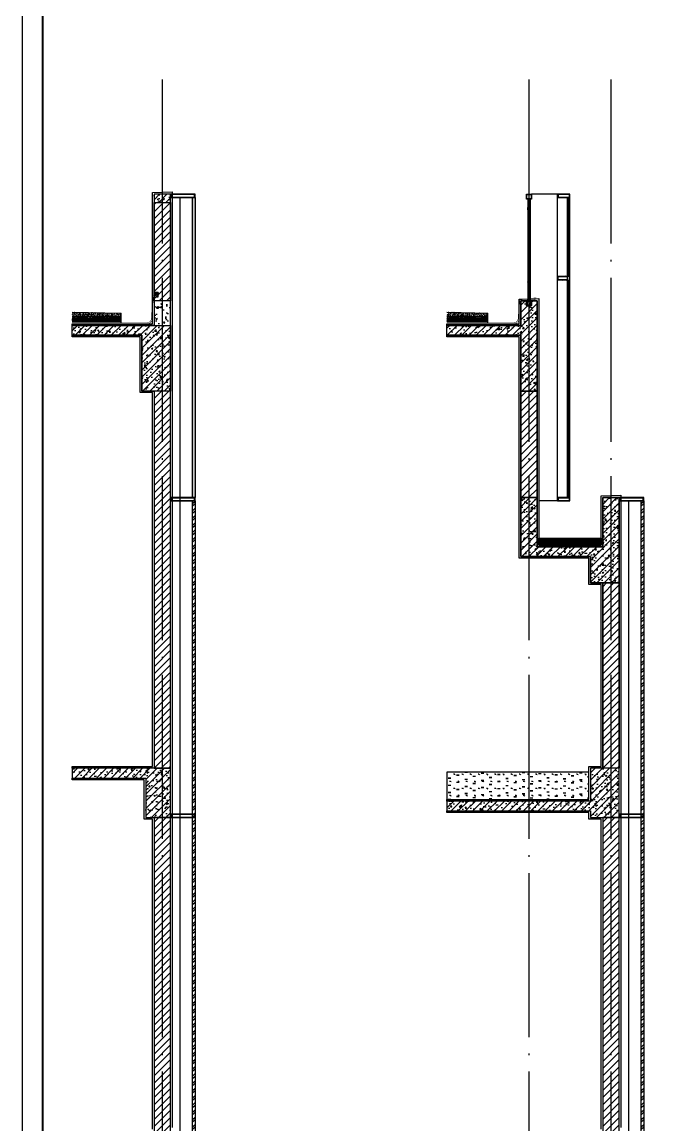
# Model space of a CAD drawing. Extents: x -737978 to 768813, y -372247 to 1140308.
# Drawn here: x -688858 to -681123, y -327461 to -314011 of the extents above; entities that cross this region are included whole.
import ezdxf

# ---------------------------------------------------------------- set-up
doc = ezdxf.new("R2010")
doc.units = 0
doc.header["$LTSCALE"] = 1000
doc.header["$MEASUREMENT"] = 0
doc.linetypes.add('DOTE', pattern=[2.42, 2, -0.2, 0.02, -0.2])
doc.layers.get('0').update_dxf_attribs({"linetype": 'CONTINUOUS'})
for name, color, linetype in [('0-填充边线', 7, 'CONTINUOUS'), ('DOTE', 1, 'DOTE'), ('J-COLU-梁柱', 30, 'CONTINUOUS'), ('J-DOOR-窗', 126, 'CONTINUOUS'), ('J-ELEV-立面栏杆', 36, 'CONTINUOUS'), ('PUB_TITLE', 4, 'CONTINUOUS'), ('图案填充', 8, 'CONTINUOUS'), ('填充', 8, 'CONTINUOUS'), ('龙骨', 36, 'CONTINUOUS')]:
    doc.layers.add(name, color=color, linetype=linetype)
pattern_1 = [(45, (-360592.497, -252860.923), (-8.9802561, 8.9802561), []), (135, (-360592.497, -252860.923), (-8.9802561, -8.9802561), [])]
pattern_2 = [(45, (-360592.5, -252816.045), (-44.194192, 44.194192), [])]

msp = doc.modelspace()

# ---------------------------------------------------------------- hatches: boundary and pattern name
h = msp.add_hatch()
h.set_pattern_fill('HEX', color=256, scale=15)
h.set_pattern_definition([(0, (-357709.906, -252860.923), (0, 24.74667), [14.2875, -28.575]), (120, (-357709.906, -252860.923), (-21.4312449, -12.373335), [14.2875, -28.575]), (60, (-357695.618, -252860.923), (-21.4312449, 12.373335), [14.2875, -28.575])])
h.paths.add_polyline_path([(-686777.3, -319810.9), (-686777.3, -319780.9), (-686777.3, -319780.9), (-686777.3, -316180.9), (-686777.3, -316180.9), (-686777.3, -316150.9), (-686747.3, -316150.9), (-686747.3, -319810.9)])
msp.add_hatch(color=256).paths.add_polyline_path([(-687234.4, -317310.9), (-687197.3, -317310.9), (-687197.3, -317340.6), (-687234.4, -317340.6)])
h = msp.add_hatch()
h.set_pattern_fill('金属', color=256, scale=25)
h.set_pattern_definition([(45, (-380488.83, -252860.92), (-44.194174, 44.194174), []), (45, (-380459.37, -252860.92), (-44.194174, 44.194174), [])])
h.paths.add_polyline_path([(-686777.3, -329070.9), (-686777.3, -329040.9), (-686777.3, -319880.9), (-686777.3, -319850.9), (-686747.3, -319850.9), (-686747.3, -329070.9)])
h = msp.add_hatch()
h.set_pattern_fill('金属', color=256, scale=25)
h.set_pattern_definition([(45, (-375014.34, -252860.92), (-44.194174, 44.194174), []), (45, (-374984.88, -252860.92), (-44.194174, 44.194174), [])])
h.paths.add_polyline_path([(-681302.8, -329070.9), (-681302.8, -329040.9), (-681302.8, -319880.9), (-681302.8, -319880.9), (-681302.8, -319850.9), (-681272.8, -319850.9), (-681272.8, -329070.9)])
at = {"layer": '图案填充'}
h = msp.add_hatch(dxfattribs=at)
h.set_pattern_fill('金属', color=256, scale=4.168521, style=0)
h.set_pattern_definition([(45, (43871.788, -176303.062), (-7.36897448, 7.36897448), []), (45, (43876.7, -176303.062), (-7.36897448, 7.36897448), [])])
h.paths.add_polyline_path([(-682642, -316110.9), (-682642, -316170.9), (-682702, -316170.9), (-682702, -316110.9)])
h.paths.add_polyline_path([(-682645, -316113.9), (-682645, -316167.9), (-682699, -316167.9), (-682699, -316113.9)], flags=16)
h = msp.add_hatch(dxfattribs=at)
h.set_pattern_fill('ANSI37', color=256)
h.set_pattern_definition([(45, (42483.7666, -176435.8746), (-1.122532015, 1.122532015), []), (135, (42483.7666, -176435.8746), (-1.122532015, -1.122532015), [])])
h.paths.add_polyline_path([(-682684, -316273.9), (-682660, -316273.9), (-682660, -316300.9), (-682663, -316300.9), (-682667, -316305.9), (-682667, -316285.9), (-682677, -316285.9), (-682677, -316305.9), (-682682, -316300.9), (-682684, -316300.9)])
h = msp.add_hatch(dxfattribs=at)
h.set_pattern_fill('金属', color=256, scale=4.168521, style=0)
h.set_pattern_definition([(45, (43871.788, -176334.212), (-7.36897448, 7.36897448), []), (45, (43876.7, -176334.212), (-7.36897448, 7.36897448), [])])
h.paths.add_polyline_path([(-682660, -317181), (-682657, -317181), (-682657, -317211), (-682687, -317211), (-682687, -317181), (-682684, -317181), (-682684, -317208), (-682660, -317208)])
h = msp.add_hatch(dxfattribs=at)
h.set_pattern_fill('ANSI37', color=256)
h.set_pattern_definition([(45, (42483.7666, -176556.0049), (-1.122532015, 1.122532015), []), (135, (42483.7666, -176556.0049), (-1.122532015, -1.122532015), [])])
h.paths.add_polyline_path([(-682684, -317181), (-682677, -317176), (-682677, -317196), (-682667, -317196), (-682667, -317176), (-682660, -317181), (-682660, -317208), (-682684, -317208)])
at = {"layer": '填充'}
h = msp.add_hatch(dxfattribs=at)
h.set_pattern_fill('钢筋混凝土', color=256, scale=25, style=0)
h.set_pattern_definition([(45, (-380338.83, -252603.974), (-44.194174, 44.194174), []), (50, (-380338.83, -252603.97), (179.315046, -15.688034), [18.75, -206.25]), (355, (-380338.83, -252603.97), (-34.68783, 188.04803), [15, -165]), (100.4514, (-380323.89, -252605.28), (144.62735, 172.35989), [15.93505, -175.28553]), (46.1842, (-380338.83, -252553.97), (266.81026, -41.37975), [28.125, -309.375]), (96.6356, (-380316.6, -252557.42), (233.66568, 243.52947), [23.90257, -262.92825]), (351.1842, (-380338.83, -252553.97), (233.66549, 243.52965), [22.5, -247.5]), (21, (-380313.83, -252566.47), (149.22676, -100.65472), [18.75, -206.25]), (326, (-380313.83, -252566.47), (60.82883, 181.28751), [15, -165]), (71.4514, (-380301.4, -252574.86), (210.05566, 80.63262), [15.93505, -175.28553]), (37.5, (-380338.83, -252603.974), (3.039964, 83.223463), [0, -163, 0, -167.5, 0, -165.625]), (7.5, (-380338.83, -252603.97), (65.767384, 98.602928), [0, -95.5, 0, -159.25, 0, -63.125]), (327.5, (-380394.58, -252603.974), (133.455609, -5.638718), [0, -62.5, 0, -195, 0, -258.75]), (317.5, (-380419.58, -252603.97), (145.796542, 25.026246), [0, -81.25, 0, -129.5, 0, -183.75])])
h.paths.add_polyline_path([(-687247.3, -316110.9), (-687047.3, -316110.9), (-687047.3, -316210.9), (-687247.3, -316210.9)])
h = msp.add_hatch(dxfattribs=at)
h.set_pattern_fill('普通砖', color=256, scale=25, style=0)
h.set_pattern_definition([(45, (0, 44.88), (-44.1941915, 44.1941915), [])])
h.paths.add_polyline_path([(-687047.3, -317410.9), (-687247.3, -317410.9), (-687247.3, -316210.9), (-687047.3, -316210.9)])
h = msp.add_hatch(dxfattribs=at)
h.set_pattern_fill('ANSI31', color=256, scale=5, style=0)
h.set_pattern_definition([(135, (-491051.25, -294487.7016), (5.61266008, 5.61266008), [])])
h.paths.add_polyline_path([(-682202.8, -317160.9), (-682202.8, -317110.9), (-682322.8, -317110.9), (-682322.8, -317160.9)])
h.paths.add_polyline_path([(-682317.3, -317115.6), (-682207.8, -317115.9), (-682207.8, -317155.9), (-682317.8, -317155.9)], flags=16)
h = msp.add_hatch(dxfattribs=at)
h.set_pattern_fill('混凝土', color=256, scale=25, style=0)
h.set_pattern_definition([(50, (0, 0), (179.315046, -15.688034), [18.75, -206.25]), (355, (0, 0), (-34.687833, 188.048033), [15, -165]), (100.4514, (14.94, -1.3), (144.627345, 172.359886), [15.935047, -175.28553]), (46.1842, (0, 50), (266.81026, -41.379754), [28.125, -309.375]), (96.6356, (22.23, 46.55), (233.66568, 243.52947), [23.90257, -262.92825]), (351.1842, (0, 50), (233.66549, 243.52965), [22.5, -247.5]), (21, (25, 37.5), (149.226763, -100.654723), [18.75, -206.25]), (326, (25, 37.5), (60.828833, 181.28751), [15, -165]), (71.4514, (37.44, 29.11), (210.055657, 80.632624), [15.935047, -175.28553]), (37.5, (0, 0), (3.039964, 83.2234635), [0, -163, 0, -167.5, 0, -165.625]), (7.5, (0, 0), (65.767384, 98.602928), [0, -95.5, 0, -159.25, 0, -63.125]), (327.5, (-55.75, 0), (133.455609, -5.638718), [0, -62.5, 0, -195, 0, -258.75]), (317.5, (-80.75, 0), (145.796542, 25.026246), [0, -81.25, 0, -129.5, 0, -183.75])])
h.paths.add_polyline_path([(-687047.3, -317710.9), (-687047.3, -317410.9), (-687247.3, -317410.9), (-687247.3, -317710.9)])
h = msp.add_hatch(dxfattribs=at)
h.set_pattern_fill('钢筋混凝土', color=256, scale=25, style=0)
h.set_pattern_definition([(45, (-333583.78, -218415.03), (-44.194174, 44.194174), []), (50, (-333583.78, -218415.03), (179.315046, -15.688034), [18.75, -206.25]), (355, (-333583.78, -218415.03), (-34.68783, 188.04803), [15, -165]), (100.4514, (-333568.84, -218416.34), (144.627345, 172.359886), [15.93505, -175.28553]), (46.1842, (-333583.78, -218365.03), (266.81026, -41.37975), [28.125, -309.375]), (96.6356, (-333561.55, -218368.48), (233.66568, 243.52947), [23.90257, -262.92825]), (351.1842, (-333583.78, -218365.03), (233.66549, 243.52965), [22.5, -247.5]), (21, (-333558.78, -218377.53), (149.226763, -100.65472), [18.75, -206.25]), (326, (-333558.78, -218377.53), (60.82883, 181.28751), [15, -165]), (71.4514, (-333546.35, -218385.92), (210.05566, 80.632624), [15.93505, -175.28553]), (37.5, (-333583.78, -218415.03), (3.039964, 83.223463), [0, -163, 0, -167.5, 0, -165.625]), (7.5, (-333583.78, -218415.03), (65.767384, 98.602928), [0, -95.5, 0, -159.25, 0, -63.125]), (327.5, (-333639.53, -218415.03), (133.455609, -5.638718), [0, -62.5, 0, -195, 0, -258.75]), (317.5, (-333664.53, -218415.03), (145.796542, 25.026246), [0, -81.25, 0, -129.5, 0, -183.75])])
h.paths.add_polyline_path([(-682572.8, -317411), (-682572.8, -318510.9), (-682772.8, -318510.9), (-682772.8, -317830.9), (-683672.8, -317830.9), (-683672.8, -317830.9), (-683672.8, -317710.9), (-682772.8, -317710.9), (-682772.8, -317411)])
h = msp.add_hatch(dxfattribs=at)
h.set_pattern_fill('ANSI32', color=256, style=0)
h.set_pattern_definition([(45, (-217043.671, -334548.324), (-3.367596045, 3.367596045), []), (45, (-217041.426, -334548.324), (-3.367596045, 3.367596045), [])])
h.paths.add_polyline_path([(-682627, -317411), (-682627, -317417), (-682717, -317417), (-682717, -317411)])
h = msp.add_hatch(dxfattribs=at)
h.set_pattern_fill('混凝土', color=256, scale=5, style=0)
h.set_pattern_definition([(50, (-364928.43, -252860.923), (35.863009, -3.1376067), [3.75, -41.25]), (355, (-364928.43, -252860.923), (-6.9375667, 37.6096067), [3, -33]), (100.4514, (-364925.443, -252861.184), (28.925469, 34.471977), [3.1870095, -35.0571056]), (46.1842, (-364928.43, -252850.923), (53.3620524, -8.275951), [5.625, -61.875]), (96.6356, (-364923.984, -252851.61), (46.733135, 48.7058935), [4.780514, -52.58565]), (351.1842, (-364928.43, -252850.92), (46.733097, 48.70593), [4.5, -49.5]), (21, (-364923.43, -252853.423), (29.8453526, -20.1309445), [3.75, -41.25]), (326, (-364923.43, -252853.423), (12.1657666, 36.2575023), [3, -33]), (71.4514, (-364920.944, -252855.1), (42.0111314, 16.126525), [3.1870095, -35.0571056]), (37.5, (-364928.431, -252860.923), (0.60799277, 16.6446927), [0, -32.6, 0, -33.5, 0, -33.125]), (7.5, (-364928.431, -252860.923), (13.1534769, 19.7205856), [0, -19.1, 0, -31.85, 0, -12.625]), (327.5, (-364939.581, -252860.923), (26.6911218, -1.1277436), [0, -12.5, 0, -39, 0, -51.75]), (317.5, (-364944.581, -252860.923), (29.1593085, 5.0052491), [0, -16.25, 0, -25.9, 0, -36.75])])
h.paths.add_polyline_path([(-687647.3, -317601), (-687647.3, -317561), (-688247.3, -317548.5), (-688247.3, -317601)])
h = msp.add_hatch(dxfattribs=at)
h.set_pattern_fill('砂灰土', color=256, scale=5, style=0)
h.set_pattern_definition([(37.5, (-379200.275, -260060.923), (-0.6299336, 19.2682377), [0, -15.2, 0, -17, 0, -16.25]), (7.5, (-379200.275, -260060.923), (17.697767, 28.2214607), [0, -8.2, 0, -13.7, 0, -5.25]), (327.5, (-379212.575, -260060.923), (31.1414186, 0.0565905), [0, -5, 0, -18, 0, -23.5]), (317.5, (-379212.575, -260060.923), (30.061266, 8.7767556), [0, -2.5, 0, -11.8, 0, -13.5])])
h.paths.add_polyline_path([(-687647.3, -317601), (-688247.3, -317601), (-688247.3, -317621), (-687647.3, -317620)])
h = msp.add_hatch(dxfattribs=at)
h.set_pattern_fill('ANSI37', color=256, scale=8, style=0)
h.set_pattern_definition([(45, (-364928.431, -252860.923), (-8.9802561, 8.9802561), []), (135, (-364928.431, -252860.923), (-8.9802561, -8.9802561), [])])
h.paths.add_polyline_path([(-687647.3, -317664), (-687647.3, -317624), (-688247.3, -317624), (-688247.3, -317664)])
h = msp.add_hatch(dxfattribs=at)
h.set_pattern_fill('混凝土', color=256, scale=5, style=0)
h.set_pattern_definition([(50, (-360592.497, -252860.923), (35.863009, -3.1376067), [3.75, -41.25]), (355, (-360592.497, -252860.923), (-6.9375667, 37.6096067), [3, -33]), (100.4514, (-360589.51, -252861.184), (28.925469, 34.471977), [3.1870095, -35.0571056]), (46.1842, (-360592.497, -252850.923), (53.3620524, -8.275951), [5.625, -61.875]), (96.6356, (-360588.05, -252851.61), (46.733135, 48.7058935), [4.780514, -52.58565]), (351.1842, (-360592.5, -252850.92), (46.733097, 48.70593), [4.5, -49.5]), (21, (-360587.497, -252853.423), (29.8453526, -20.1309445), [3.75, -41.25]), (326, (-360587.497, -252853.423), (12.1657666, 36.2575023), [3, -33]), (71.4514, (-360585.01, -252855.1), (42.0111314, 16.126525), [3.1870095, -35.0571056]), (37.5, (-360592.497, -252860.923), (0.60799277, 16.6446927), [0, -32.6, 0, -33.5, 0, -33.125]), (7.5, (-360592.497, -252860.923), (13.1534769, 19.7205856), [0, -19.1, 0, -31.85, 0, -12.625]), (327.5, (-360603.647, -252860.923), (26.6911218, -1.1277436), [0, -12.5, 0, -39, 0, -51.75]), (317.5, (-360608.647, -252860.923), (29.1593085, 5.0052491), [0, -16.25, 0, -25.9, 0, -36.75])])
h.paths.add_polyline_path([(-683172.8, -317601), (-683172.8, -317561), (-683672.8, -317548.5), (-683672.8, -317601)])
h = msp.add_hatch(dxfattribs=at)
h.set_pattern_fill('砂灰土', color=256, scale=5, style=0)
h.set_pattern_definition([(37.5, (-374864.341, -260060.923), (-0.6299336, 19.2682377), [0, -15.2, 0, -17, 0, -16.25]), (7.5, (-374864.34, -260060.923), (17.697767, 28.2214607), [0, -8.2, 0, -13.7, 0, -5.25]), (327.5, (-374876.641, -260060.923), (31.1414186, 0.0565905), [0, -5, 0, -18, 0, -23.5]), (317.5, (-374876.64, -260060.923), (30.061266, 8.7767556), [0, -2.5, 0, -11.8, 0, -13.5])])
h.paths.add_polyline_path([(-683172.8, -317601), (-683672.8, -317601), (-683672.8, -317621), (-683172.8, -317621)])
h = msp.add_hatch(dxfattribs=at)
h.set_pattern_fill('ANSI37', color=256, scale=8, style=0)
h.set_pattern_definition(pattern_1)
h.paths.add_polyline_path([(-683172.8, -317664), (-683172.8, -317624), (-683672.8, -317624), (-683672.8, -317664)])
h = msp.add_hatch(dxfattribs=at)
h.set_pattern_fill('钢筋混凝土', color=256, scale=25, style=0)
h.set_pattern_definition([(45, (-330701.19, -218415.03), (-44.194174, 44.194174), []), (50, (-330701.19, -218415.03), (179.315046, -15.688034), [18.75, -206.25]), (355, (-330701.19, -218415.03), (-34.68783, 188.04803), [15, -165]), (100.4514, (-330686.25, -218416.34), (144.627345, 172.359886), [15.93505, -175.28553]), (46.1842, (-330701.2, -218365.03), (266.81026, -41.37975), [28.125, -309.375]), (96.6356, (-330678.96, -218368.48), (233.66568, 243.52947), [23.90257, -262.92825]), (351.1842, (-330701.2, -218365.03), (233.66549, 243.52965), [22.5, -247.5]), (21, (-330676.19, -218377.53), (149.226763, -100.65472), [18.75, -206.25]), (326, (-330676.19, -218377.53), (60.82883, 181.28751), [15, -165]), (71.4514, (-330663.75, -218385.92), (210.05566, 80.632624), [15.93505, -175.28553]), (37.5, (-330701.19, -218415.03), (3.039964, 83.223463), [0, -163, 0, -167.5, 0, -165.625]), (7.5, (-330701.19, -218415.03), (65.767384, 98.602928), [0, -95.5, 0, -159.25, 0, -63.125]), (327.5, (-330756.94, -218415.03), (133.455609, -5.638718), [0, -62.5, 0, -195, 0, -258.75]), (317.5, (-330781.94, -218415.03), (145.796542, 25.026246), [0, -81.25, 0, -129.5, 0, -183.75])])
h.paths.add_polyline_path([(-687047.3, -317710.9), (-687047.3, -318510.9), (-687247.3, -318510.9), (-687397.3, -318510.9), (-687397.3, -317830.9), (-688247.3, -317830.9), (-688147.3, -317830.9), (-688247.3, -317830.9), (-688247.3, -317710.9), (-687247.3, -317710.9)])
h = msp.add_hatch(dxfattribs=at)
h.set_pattern_fill('普通砖', color=256, scale=25, style=0)
h.set_pattern_definition([(45, (-357709.906, -252816.045), (-44.194192, 44.194192), [])])
h.paths.add_polyline_path([(-687247.3, -323110.9), (-687047.3, -323110.9), (-687047.3, -318510.9), (-687247.3, -318510.9)])
h = msp.add_hatch(dxfattribs=at)
h.set_pattern_fill('普通砖', color=256, scale=25, style=0)
h.set_pattern_definition(pattern_2)
h.paths.add_polyline_path([(-682772.8, -318510.9), (-682572.8, -318510.9), (-682572.8, -319810.9), (-682772.8, -319810.9)])
h = msp.add_hatch(dxfattribs=at)
h.set_pattern_fill('钢筋混凝土', color=256, scale=25, style=0)
h.set_pattern_definition([(45, (-374864.34, -251900.92), (-44.194174, 44.194174), []), (50, (-374864.34, -251900.92), (179.315046, -15.688034), [18.75, -206.25]), (355, (-374864.34, -251900.92), (-34.68783, 188.04803), [15, -165]), (100.4514, (-374849.4, -251902.23), (144.62735, 172.35989), [15.93505, -175.28553]), (46.1842, (-374864.34, -251850.92), (266.81026, -41.37975), [28.125, -309.375]), (96.6356, (-374842.1, -251854.37), (233.66568, 243.52947), [23.90257, -262.92825]), (351.1842, (-374864.34, -251850.92), (233.66549, 243.52965), [22.5, -247.5]), (21, (-374839.34, -251863.42), (149.22676, -100.65472), [18.75, -206.25]), (326, (-374839.34, -251863.42), (60.82883, 181.28751), [15, -165]), (71.4514, (-374826.9, -251871.81), (210.05566, 80.63262), [15.93505, -175.28553]), (37.5, (-374864.34, -251900.92), (3.039964, 83.223463), [0, -163, 0, -167.5, 0, -165.625]), (7.5, (-374864.34, -251900.92), (65.767384, 98.602928), [0, -95.5, 0, -159.25, 0, -63.125]), (327.5, (-374920.09, -251900.92), (133.455609, -5.638718), [0, -62.5, 0, -195, 0, -258.75]), (317.5, (-374945.09, -251900.92), (145.796542, 25.026246), [0, -81.25, 0, -129.5, 0, -183.75])])
h.paths.add_polyline_path([(-682572.8, -320410.9), (-681772.8, -320410.9), (-681772.8, -319810.9), (-681572.8, -319810.9), (-681572.8, -320850.9), (-681922.8, -320850.9), (-681922.8, -320530.9), (-682572.8, -320530.9), (-682772.8, -320530.9), (-682772.8, -319810.9), (-682572.8, -319810.9)])
h = msp.add_hatch(dxfattribs=at)
h.set_pattern_fill('混凝土', color=256, scale=5, style=0)
h.set_pattern_definition([(50, (-360592.497, -252860.923), (35.863009, -3.1376067), [3.75, -41.25]), (355, (-360592.497, -252860.923), (-6.9375667, 37.6096067), [3, -33]), (100.4514, (-360589.51, -252861.184), (28.925469, 34.471977), [3.1870095, -35.0571056]), (46.1842, (-360592.497, -252850.923), (53.3620524, -8.275951), [5.625, -61.875]), (96.6356, (-360588.05, -252851.61), (46.733135, 48.7058935), [4.780514, -52.58565]), (351.1842, (-360592.5, -252850.92), (46.733097, 48.70593), [4.5, -49.5]), (21, (-360587.497, -252853.423), (29.8453526, -20.1309445), [3.75, -41.25]), (326, (-360587.497, -252853.423), (12.1657666, 36.2575023), [3, -33]), (71.4514, (-360585.01, -252855.1), (42.0111314, 16.126525), [3.1870095, -35.0571056]), (37.5, (-360592.497, -252860.923), (0.60799277, 16.6446927), [0, -32.6, 0, -33.5, 0, -33.125]), (7.5, (-360592.497, -252860.923), (13.1534769, 19.7205856), [0, -19.1, 0, -31.85, 0, -12.625]), (327.5, (-360603.647, -252860.923), (26.6911218, -1.1277436), [0, -12.5, 0, -39, 0, -51.75]), (317.5, (-360608.647, -252860.923), (29.1593085, 5.0052491), [0, -16.25, 0, -25.9, 0, -36.75])])
h.paths.add_polyline_path([(-682552.8, -320306.8), (-681792.8, -320306.8), (-681792.8, -320326.8), (-682552.8, -320326.8)])
h = msp.add_hatch(dxfattribs=at)
h.set_pattern_fill('砂灰土', color=256, scale=5, style=0)
h.set_pattern_definition([(37.5, (-360592.497, -252860.923), (-0.6299336, 19.2682377), [0, -15.2, 0, -17, 0, -16.25]), (7.5, (-360592.497, -252860.923), (17.697767, 28.2214607), [0, -8.2, 0, -13.7, 0, -5.25]), (327.5, (-360604.797, -252860.923), (31.1414186, 0.0565905), [0, -5, 0, -18, 0, -23.5]), (317.5, (-360604.797, -252860.923), (30.061266, 8.7767556), [0, -2.5, 0, -11.8, 0, -13.5])])
h.paths.add_polyline_path([(-682552.8, -320326.8), (-681792.8, -320326.8), (-681792.8, -320346.8), (-682552.8, -320346.8)])
h = msp.add_hatch(dxfattribs=at)
h.set_pattern_fill('ANSI37', color=256, scale=8, style=0)
h.set_pattern_definition(pattern_1)
h.paths.add_polyline_path([(-682552.8, -320349.8), (-681792.8, -320349.8), (-681792.8, -320389.8), (-682552.8, -320389.8)])
h = msp.add_hatch(dxfattribs=at)
h.set_pattern_fill('普通砖', color=256, scale=25, style=0)
h.set_pattern_definition([(45, (-374864.34, -252816.045), (-44.194192, 44.194192), [])])
h.paths.add_polyline_path([(-681772.8, -320850.9), (-681572.8, -320850.9), (-681572.8, -323110.9), (-681772.8, -323110.9)])
h = msp.add_hatch(dxfattribs=at)
h.set_pattern_fill('钢筋混凝土', color=256, scale=25, style=0)
h.set_pattern_definition([(45, (-366066.986, -252460.92), (-44.194174, 44.194174), []), (50, (-366066.99, -252460.92), (179.315046, -15.688034), [18.75, -206.25]), (355, (-366066.99, -252460.92), (-34.68783, 188.04803), [15, -165]), (100.4514, (-366052.04, -252462.23), (144.627345, 172.35989), [15.93505, -175.28553]), (46.1842, (-366066.99, -252410.92), (266.81026, -41.37975), [28.125, -309.375]), (96.6356, (-366044.75, -252414.37), (233.66568, 243.52947), [23.90257, -262.92825]), (351.1842, (-366066.99, -252410.92), (233.66549, 243.52965), [22.5, -247.5]), (21, (-366041.99, -252423.42), (149.22676, -100.65472), [18.75, -206.25]), (326, (-366041.99, -252423.42), (60.82883, 181.28751), [15, -165]), (71.4514, (-366029.55, -252431.81), (210.05566, 80.63262), [15.93505, -175.28553]), (37.5, (-366066.986, -252460.92), (3.039964, 83.223463), [0, -163, 0, -167.5, 0, -165.625]), (7.5, (-366066.99, -252460.92), (65.767384, 98.602928), [0, -95.5, 0, -159.25, 0, -63.125]), (327.5, (-366122.736, -252460.92), (133.455609, -5.638718), [0, -62.5, 0, -195, 0, -258.75]), (317.5, (-366147.74, -252460.92), (145.796542, 25.026246), [0, -81.25, 0, -129.5, 0, -183.75])])
h.paths.add_polyline_path([(-687347.3, -323710.9), (-687047.3, -323710.9), (-687047.3, -323110.9), (-687347.3, -323110.9), (-688247.3, -323110.9), (-688247.3, -323230.9), (-687347.3, -323230.9)])
h = msp.add_hatch(dxfattribs=at)
h.set_pattern_fill('钢筋混凝土', color=256, scale=25, style=0)
h.set_pattern_definition([(45, (-360592.5, -252860.92), (-44.194174, 44.194174), []), (50, (-360592.5, -252860.92), (179.315046, -15.688034), [18.75, -206.25]), (355, (-360592.5, -252860.92), (-34.68783, 188.04803), [15, -165]), (100.4514, (-360577.55, -252862.23), (144.627345, 172.35989), [15.93505, -175.28553]), (46.1842, (-360592.5, -252810.92), (266.81026, -41.37975), [28.125, -309.375]), (96.6356, (-360570.26, -252814.37), (233.66568, 243.52947), [23.90257, -262.92825]), (351.1842, (-360592.5, -252810.92), (233.66549, 243.52965), [22.5, -247.5]), (21, (-360567.5, -252823.42), (149.22676, -100.65472), [18.75, -206.25]), (326, (-360567.5, -252823.42), (60.82883, 181.28751), [15, -165]), (71.4514, (-360555.06, -252831.81), (210.05566, 80.63262), [15.93505, -175.28553]), (37.5, (-360592.5, -252860.92), (3.039964, 83.223463), [0, -163, 0, -167.5, 0, -165.625]), (7.5, (-360592.5, -252860.92), (65.767384, 98.602928), [0, -95.5, 0, -159.25, 0, -63.125]), (327.5, (-360648.25, -252860.92), (133.455609, -5.638718), [0, -62.5, 0, -195, 0, -258.75]), (317.5, (-360673.25, -252860.92), (145.796542, 25.026246), [0, -81.25, 0, -129.5, 0, -183.75])])
h.paths.add_polyline_path([(-681922.8, -323710.9), (-681572.8, -323710.9), (-681572.8, -323110.9), (-681922.8, -323110.9), (-681922.8, -323510.9), (-683672.8, -323510.9), (-683672.8, -323630.9), (-681922.8, -323630.9)])
h = msp.add_hatch(dxfattribs=at)
h.set_pattern_fill('焦渣矿渣', color=253, scale=25)
h.set_pattern_definition([(0, (-360592.5, -252860.92), (50, 86.6), [10, -90]), (300, (-360592.5, -252860.92), (99.9978, -0.00127), [10, -90]), (240, (-360582.5, -252860.92), (49.9978, -86.60127), [10, -90]), (270, (-360552.5, -252860.92), (100, -50), [15, -71.6]), (270, (-360542.5, -252860.92), (100, -50), [15, -71.6]), (270, (-360532.5, -252860.92), (100, -50), [15, -71.6])])
h.paths.add_polyline_path([(-681942.8, -323160.9), (-683672.8, -323160.9), (-683672.8, -323490.9), (-681942.8, -323490.9)])
h = msp.add_hatch(dxfattribs=at)
h.set_pattern_fill('普通砖', color=256, scale=25, style=0)
h.set_pattern_definition([(45, (-366066.986, -252816.045), (-44.194192, 44.194192), [])])
h.paths.add_polyline_path([(-687047.3, -323710.9), (-687247.3, -323710.9), (-687247.3, -328510.9), (-687047.3, -328510.9)])
h = msp.add_hatch(dxfattribs=at)
h.set_pattern_fill('普通砖', color=256, scale=25, style=0)
h.set_pattern_definition(pattern_2)
h.paths.add_polyline_path([(-681572.8, -323710.9), (-681772.8, -323710.9), (-681772.8, -328510.9), (-681572.8, -328510.9)])

# ---------------------------------------------------------------- linework, layer by layer
for points in [[(-686777.3, -319810.9), (-686777.3, -319780.9), (-686777.3, -319780.9), (-686777.3, -316180.9), (-686777.3, -316180.9), (-686777.3, -316150.9), (-686747.3, -316150.9), (-686747.3, -319810.9)], [(-687234.4, -317310.9), (-687197.3, -317310.9), (-687197.3, -317340.6), (-687234.4, -317340.6)], [(-686777.3, -329070.9), (-686777.3, -329040.9), (-686777.3, -329040.9), (-686777.3, -319880.9), (-686777.3, -319880.9), (-686777.3, -319850.9), (-686747.3, -319850.9), (-686747.3, -329070.9)], [(-681302.8, -329070.9), (-681302.8, -329040.9), (-681302.8, -329040.9), (-681302.8, -319880.9), (-681302.8, -319880.9), (-681302.8, -319850.9), (-681272.8, -319850.9), (-681272.8, -329070.9)]]:
    msp.add_lwpolyline(points, close=True)
at = {"const_width": 5}
for points in [[(-687197.3, -317310.9, -0.0693473), (-687233.8, -317339.9, 0.2259122), (-687265.9, -317358.4), (-687279.3, -317624.1, -0.4132079), (-687334.3, -317678.9), (-688247.3, -317678.9)], [(-687197.3, -317323.4, -0.1398596), (-687225.4, -317347.9, 0.2259122), (-687257.6, -317366.3), (-687267.3, -317623.9, -0.4142136), (-687334.3, -317690.9), (-688247.3, -317690.9)], [(-682598.9, -317389.5, 0.0046855), (-682713.8, -317392.9, 0.0361425), (-682792.2, -317402), (-682804.8, -317624.1, -0.4132079), (-682859.8, -317678.9), (-683672.8, -317678.9)], [(-682598.9, -317399.6, 0.0169427), (-682743.8, -317403.9, 0.0423078), (-682784.8, -317411), (-682792.8, -317623.9, -0.4142136), (-682859.8, -317690.9), (-683672.8, -317690.9)]]:
    msp.add_lwpolyline(points, format="xyb", dxfattribs=at)
for points in [[(-682615.8, -317376), (-682582, -317376)], [(-682598.9, -317419.4), (-682598.9, -317376)]]:
    msp.add_lwpolyline(points, dxfattribs=at)
for points in [[(-688247.3, -317548.5), (-687647.3, -317561)], [(-688247.3, -317601), (-687647.3, -317601)], [(-688247.3, -317601), (-687647.3, -317601)], [(-688247.3, -317621), (-687647.3, -317621)], [(-688247.3, -317621), (-687647.3, -317621)], [(-688247.3, -317624), (-687647.3, -317624)], [(-688247.3, -317624), (-687647.3, -317624)], [(-688247.3, -317664), (-687647.3, -317664)], [(-688247.3, -317664), (-687647.3, -317664)], [(-688247.3, -317665.1), (-687647.3, -317665.1)], [(-688247.3, -317665.1), (-687647.3, -317665.1)], [(-687647.3, -317678.9), (-687647.3, -317561)], [(-683672.8, -317548.5), (-683172.8, -317561)], [(-683672.8, -317601), (-683172.8, -317601)], [(-683672.8, -317601), (-683172.8, -317601)], [(-683672.8, -317621), (-683172.8, -317621)], [(-683672.8, -317621), (-683172.8, -317621)], [(-683672.8, -317624), (-683172.8, -317624)], [(-683672.8, -317624), (-683172.8, -317624)], [(-683672.8, -317664), (-683172.8, -317664)], [(-683672.8, -317664), (-683172.8, -317664)], [(-683672.8, -317665.1), (-683172.8, -317665.1)], [(-683672.8, -317665.1), (-683172.8, -317665.1)], [(-683172.8, -317678.9), (-683172.8, -317561)]]:
    msp.add_lwpolyline(points)
at = {"layer": '0-填充边线'}
for points in [[(-687047.3, -316110.9), (-687247.3, -316110.9), (-687247.3, -317710.9), (-688247.3, -317710.9), (-688247.3, -317690.9), (-687267.3, -317690.9), (-687267.3, -316090.9), (-687027.3, -316080.9), (-687027.3, -316080.9), (-687027.3, -327490.9)], [(-687047.3, -327510.9), (-687047.3, -316110.9)], [(-681572.8, -327510.9), (-681572.8, -319810.9), (-681772.8, -319810.9), (-681772.8, -320410.9), (-682572.8, -320410.9), (-682572.8, -317411), (-682772.8, -317411), (-682772.8, -317710.9), (-683672.8, -317710.9), (-683672.8, -317690.9), (-682792.8, -317690.9), (-682792.8, -317391), (-682552.8, -317381), (-682552.8, -320390.9), (-681792.8, -320390.9), (-681792.8, -319790.9), (-681552.8, -319780.9), (-681552.8, -327490.9)], [(-687247.3, -319357.9), (-687247.3, -323110.9), (-687347.3, -323110.9), (-687347.3, -323110.9), (-688247.3, -323110.9), (-688247.3, -323090.9), (-687367.3, -323090.9), (-687367.3, -323090.9), (-687267.3, -323090.9), (-687267.3, -318530.9), (-687417.3, -318530.9), (-687417.3, -317850.9), (-687760, -317850.9), (-687760, -317850.9), (-688247.3, -317850.9), (-688247.3, -317850.9), (-688247.3, -317850.9), (-688247.3, -317850.9), (-688247.3, -317830.9), (-688247.3, -317830.9), (-688247.3, -317830.9), (-688247.3, -317830.9), (-687780, -317830.9), (-687780, -317830.9), (-687397.3, -317830.9), (-687397.3, -318510.9), (-687247.3, -318510.9), (-687247.3, -319357.9)], [(-681942.8, -320550.9), (-682552.8, -320550.9), (-682552.8, -320550.9), (-682792.8, -320550.9), (-682792.8, -317850.9), (-683672.8, -317850.9), (-683672.8, -317850.9), (-683672.8, -317850.9), (-683672.8, -317850.9), (-683672.8, -317850.9), (-683672.8, -317850.9), (-683672.8, -317830.9), (-683672.8, -317830.9), (-683672.8, -317830.9), (-683672.8, -317830.9), (-683672.8, -317830.9), (-683672.8, -317830.9), (-682772.8, -317830.9), (-682772.8, -320530.9), (-682572.8, -320530.9), (-682572.8, -320530.9), (-681922.8, -320530.9), (-681922.8, -320850.9), (-681772.8, -320850.9), (-681772.8, -323110.9), (-681922.8, -323110.9), (-681922.8, -323510.9), (-683672.8, -323510.9), (-683672.8, -323490.9), (-681942.8, -323490.9), (-681942.8, -323090.9), (-681792.8, -323090.9), (-681792.8, -320870.9), (-681942.8, -320870.9), (-681942.8, -320550.9)], [(-687267.3, -327510.9), (-687267.3, -323730.9), (-687367.3, -323730.9), (-687367.3, -323250.9), (-688247.3, -323250.9), (-688247.3, -323230.9), (-687347.3, -323230.9), (-687347.3, -323710.9), (-687247.3, -323710.9), (-687247.3, -327510.9)], [(-681792.8, -327510.9), (-681792.8, -323730.9), (-681942.8, -323730.9), (-681942.8, -323650.9), (-683672.8, -323650.9), (-683672.8, -323630.9), (-681922.8, -323630.9), (-681922.8, -323710.9), (-681772.8, -323710.9), (-681772.8, -327510.9)]]:
    msp.add_lwpolyline(points, dxfattribs=at)
for points in [[(-682552.8, -320306.8), (-681792.8, -320306.8), (-681792.8, -320326.8), (-682552.8, -320326.8)], [(-682552.8, -320326.8), (-681792.8, -320326.8), (-681792.8, -320346.8), (-682552.8, -320346.8)], [(-682552.8, -320346.8), (-681792.8, -320346.8), (-681792.8, -320349.8), (-682552.8, -320349.8)], [(-682552.8, -320349.8), (-681792.8, -320349.8), (-681792.8, -320389.8), (-682552.8, -320389.8)]]:
    msp.add_lwpolyline(points, close=True, dxfattribs=at)
at = {"layer": 'DOTE'}
for points in [[(-687147.3, -314710.9), (-687147.3, -334860.4)], [(-682672.8, -314710.9), (-682672.8, -334902.1)], [(-681672.8, -314710.9), (-681672.8, -334860.4)]]:
    msp.add_lwpolyline(points, dxfattribs=at)
at = {"layer": 'J-COLU-梁柱'}
for points in [[(-687247.3, -316110.9), (-687247.3, -316210.9), (-687047.3, -316210.9), (-687047.3, -316110.9)], [(-687047.3, -317410.9), (-687247.3, -317410.9), (-687247.3, -316210.9), (-687047.3, -316210.9)], [(-687047.3, -317710.9), (-687047.3, -317410.9), (-687247.3, -317410.9), (-687247.3, -317710.9)], [(-687247.3, -323110.9), (-687047.3, -323110.9), (-687047.3, -318510.9), (-687247.3, -318510.9)], [(-682772.8, -318510.9), (-682572.8, -318510.9), (-682572.8, -319810.9), (-682772.8, -319810.9)], [(-682572.8, -320410.9), (-681772.8, -320410.9), (-681772.8, -319810.9), (-681572.8, -319810.9), (-681572.8, -320850.9), (-681922.8, -320850.9), (-681922.8, -320530.9), (-682572.8, -320530.9), (-682572.8, -320530.9), (-682772.8, -320530.9), (-682772.8, -319810.9), (-682572.8, -319810.9)], [(-681772.8, -320850.9), (-681572.8, -320850.9), (-681572.8, -323110.9), (-681772.8, -323110.9)], [(-687047.3, -323710.9), (-687247.3, -323710.9), (-687247.3, -328510.9), (-687047.3, -328510.9)], [(-681572.8, -323710.9), (-681772.8, -323710.9), (-681772.8, -328510.9), (-681572.8, -328510.9)]]:
    msp.add_lwpolyline(points, close=True, dxfattribs=at)
for points in [[(-687247.3, -317360.9), (-687197.3, -317360.9), (-687197.3, -317310.9), (-687247.3, -317310.9)], [(-682572.8, -317411), (-682572.8, -317411), (-682572.8, -318510.9), (-682772.8, -318510.9), (-682772.8, -318510.9), (-682772.8, -317830.9), (-683672.8, -317830.9), (-683672.8, -317830.9), (-683672.8, -317830.9), (-683672.8, -317830.9), (-683672.8, -317830.9), (-683672.8, -317830.9), (-683672.8, -317710.9), (-682772.8, -317710.9), (-682772.8, -317411), (-682572.8, -317411), (-682572.8, -317411)], [(-687047.3, -317710.9), (-687047.3, -317710.9), (-687047.3, -318510.9), (-687247.3, -318510.9), (-687397.3, -318510.9), (-687397.3, -317830.9), (-688247.3, -317830.9), (-688247.3, -317830.9), (-688147.3, -317830.9), (-688247.3, -317830.9), (-688247.3, -317830.9), (-688247.3, -317830.9), (-688247.3, -317710.9), (-687247.3, -317710.9), (-687247.3, -317710.9), (-687047.3, -317710.9), (-687047.3, -317710.9)], [(-687347.3, -323710.9), (-687047.3, -323710.9), (-687047.3, -323110.9), (-687047.3, -323110.9), (-687347.3, -323110.9), (-687347.3, -323110.9), (-688247.3, -323110.9), (-688247.3, -323230.9), (-687347.3, -323230.9), (-687347.3, -323710.9)], [(-681922.8, -323710.9), (-681572.8, -323710.9), (-681572.8, -323110.9), (-681572.8, -323110.9), (-681922.8, -323110.9), (-681922.8, -323510.9), (-683672.8, -323510.9), (-683672.8, -323630.9), (-681922.8, -323630.9), (-681922.8, -323710.9)]]:
    msp.add_lwpolyline(points, dxfattribs=at)
at = {"layer": 'J-DOOR-窗'}
for points in [[(-682202.8, -319810.9), (-682202.8, -316150.9)], [(-682187.8, -317110.9), (-682187.8, -316150.9)], [(-682172.8, -319810.9), (-682172.9, -316150.9)], [(-682677, -316305.9), (-682677, -317176)], [(-682667, -317176), (-682667, -316305.9)], [(-682202.8, -317110.9), (-682172.8, -317110.9)], [(-682202.8, -317110.9), (-682172.8, -317110.9)], [(-682202.8, -317160.9), (-682172.8, -317160.9)], [(-682202.8, -317160.9), (-682172.8, -317160.9)], [(-682187.8, -319810.9), (-682187.8, -317160.9)]]:
    msp.add_lwpolyline(points, dxfattribs=at)
at = {"layer": 'J-ELEV-立面栏杆'}
for points in [[(-682642, -316110.9), (-682642, -316170.9), (-682702, -316170.9), (-682702, -316110.9), (-682642, -316110.9)], [(-682687, -316170.9), (-682687, -317411)], [(-682657, -316170.9), (-682657, -317411)], [(-682687, -316300.9), (-682687, -316270.9), (-682657, -316270.9), (-682657, -316300.9)], [(-682684, -316300.9), (-682687, -316300.9)], [(-682684, -316300.9), (-682684, -316273.9), (-682660, -316273.9), (-682660, -316300.9)], [(-682660, -316300.9), (-682660, -316273.9), (-682684, -316273.9), (-682684, -316300.9)], [(-682684, -316300.9), (-682682, -316300.9)], [(-682677, -316305.9), (-682682, -316300.9)], [(-682667, -316305.9), (-682667, -316285.9), (-682677, -316285.9), (-682677, -316305.9)], [(-682663, -316300.9), (-682667, -316305.9)], [(-682660, -316300.9), (-682663, -316300.9)], [(-682657, -316300.9), (-682660, -316300.9)], [(-682322.8, -317110.9), (-682202.8, -317110.9), (-682202.8, -317160.9), (-682322.8, -317160.9), (-682322.8, -317110.9)], [(-682687, -317181), (-682687, -317211), (-682657, -317211), (-682657, -317181)], [(-682684, -317181), (-682687, -317181)], [(-682677, -317176), (-682684, -317181)], [(-682684, -317181), (-682684, -317208), (-682660, -317208), (-682660, -317181)], [(-682660, -317181), (-682660, -317208), (-682684, -317208), (-682684, -317181)], [(-682667, -317176), (-682667, -317196), (-682677, -317196), (-682677, -317176)], [(-682660, -317181), (-682667, -317176)], [(-682657, -317181), (-682660, -317181)]]:
    msp.add_lwpolyline(points, dxfattribs=at)
for points in [[(-682645, -316113.9), (-682645, -316167.9), (-682699, -316167.9), (-682699, -316113.9)], [(-682317.8, -317115.9), (-682207.8, -317115.9), (-682207.8, -317155.9), (-682317.8, -317155.9)]]:
    msp.add_lwpolyline(points, close=True, dxfattribs=at)
at = {"layer": 'PUB_TITLE'}
msp.add_lwpolyline([(-688857.6, -338662.7), (-674007.6, -338662.7), (-674007.6, -307137.7), (-688857.6, -307137.7)], close=True, dxfattribs=at)
at = {"layer": 'PUB_TITLE', "const_width": 25}
msp.add_lwpolyline([(-688607.6, -338412.7), (-674257.6, -338412.7), (-674257.6, -307762.7), (-688607.6, -307762.7)], close=True, dxfattribs=at)
at = {"layer": '填充'}
msp.add_lwpolyline([(-682627, -317411), (-682627, -317417), (-682717, -317417), (-682717, -317411), (-682627, -317411)], dxfattribs=at)
msp.add_lwpolyline([(-682701, -317417), (-682643, -317417), (-682643, -317466, -0.4142136), (-682654, -317477), (-682655, -317477, -0.4142136), (-682666, -317466), (-682666, -317462), (-682659, -317462), (-682659, -317466, 0.4142136), (-682655, -317470), (-682654, -317470, 0.4142136), (-682650, -317466), (-682650, -317424), (-682672, -317424), (-682694, -317424), (-682694, -317466, 0.4142136), (-682690, -317470), (-682689, -317470, 0.4142136), (-682685, -317466), (-682685, -317462), (-682678, -317462), (-682678, -317466, -0.4142136), (-682689, -317477), (-682690, -317477, -0.4142136), (-682701, -317466)], format="xyb", close=True, dxfattribs=at)
at = {"layer": '填充', "color": 253}
msp.add_lwpolyline([(-681942.8, -323160.9), (-683672.8, -323160.9), (-683672.8, -323490.9), (-681942.8, -323490.9)], close=True, dxfattribs=at)
at = {"layer": '龙骨'}
for points in [[(-686747.3, -316110.9), (-687047.3, -316110.9), (-687047.3, -316150.9), (-686747.3, -316150.9)], [(-686752.3, -316115.9), (-687042.3, -316115.9), (-687042.3, -316145.9), (-686752.3, -316145.9)], [(-682172.8, -316110.9), (-682322.8, -316110.9), (-682322.8, -316150.9), (-682172.8, -316150.9)], [(-682177.8, -316115.9), (-682317.8, -316115.9), (-682317.8, -316145.9), (-682177.8, -316145.9)], [(-686747.3, -319810.9), (-687047.3, -319810.9), (-687047.3, -319850.9), (-686747.3, -319850.9)], [(-686752.3, -319815.9), (-687042.3, -319815.9), (-687042.3, -319845.9), (-686752.3, -319845.9)], [(-682172.8, -319810.9), (-682322.8, -319810.9), (-682322.8, -319850.9), (-682172.8, -319850.9)], [(-682177.8, -319815.9), (-682317.8, -319815.9), (-682317.8, -319845.9), (-682177.8, -319845.9)], [(-681272.8, -319810.9), (-681572.8, -319810.9), (-681572.8, -319850.9), (-681272.8, -319850.9)], [(-681277.8, -319815.9), (-681567.8, -319815.9), (-681567.8, -319845.9), (-681277.8, -319845.9)], [(-686747.3, -323670.9), (-687047.3, -323670.9), (-687047.3, -323710.9), (-686747.3, -323710.9)], [(-686752.3, -323675.9), (-687042.3, -323675.9), (-687042.3, -323705.9), (-686752.3, -323705.9)], [(-681272.8, -323670.9), (-681572.8, -323670.9), (-681572.8, -323710.9), (-681272.8, -323710.9)], [(-681277.8, -323675.9), (-681567.8, -323675.9), (-681567.8, -323705.9), (-681277.8, -323705.9)]]:
    msp.add_lwpolyline(points, close=True, dxfattribs=at)
for points in [[(-687047.2, -319810.9), (-687047.3, -316150.9)], [(-686927.3, -329070.9), (-686927.3, -316150.9)], [(-682322.9, -316110.9), (-682642, -316110.9)], [(-682322.8, -319850.9), (-682322.9, -316150.9)], [(-682322.8, -317411), (-682322.8, -316110.9)], [(-682572.8, -320370.9), (-682572.8, -317451)], [(-682322.8, -319850.9), (-682552.8, -319850.9)], [(-681452.8, -329070.9), (-681452.8, -319850.9)]]:
    msp.add_lwpolyline(points, dxfattribs=at)

doc.saveas('drawing.dxf')
